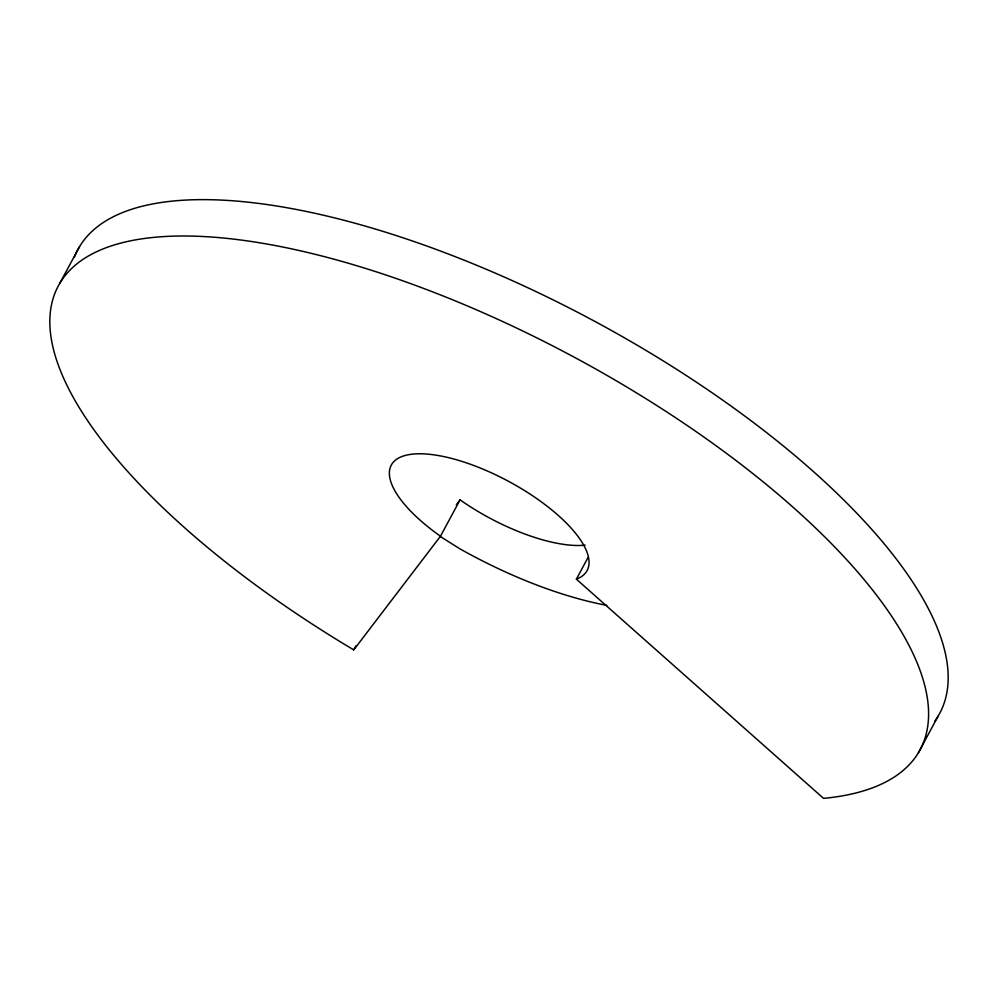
<?xml version="1.0" encoding="UTF-8"?>
<svg xmlns="http://www.w3.org/2000/svg" width="998" height="998" viewBox="0 0 998 998"><rect width="100%" height="100%" fill="white"/><g stroke="black" fill="none" stroke-linecap="round" stroke-linejoin="round"><path stroke-width="1.5" d="M59.955 282.995L79.541 246.631M353.741 649.885L440.48 536.213A111.215 41.305 28.3 0 1 402.044 456.473A111.215 41.305 28.3 0 1 537.934 499.424A111.215 41.305 28.3 0 1 576.37 579.164L823.537 798.363A489.344 181.723 28.3 0 0 728.241 454.689A489.344 181.723 28.3 0 0 92.49 253.754A489.344 181.723 28.3 0 0 353.741 649.885L355.912 645.843M440.48 536.213L460.066 499.848A111.215 41.305 28.3 0 0 585.14 545.182M576.37 579.164L587.972 557.62M918.459 752.642L938.045 716.265M456.311 504.763L460.066 499.848M440.031 536.325L459.766 548.75A222.429 82.609 28.3 0 0 606.834 605.362M74.326 257.334A489.344 181.723 28.3 0 1 595.594 321.793A489.344 181.723 28.3 0 1 934.739 721.242"/></g></svg>
